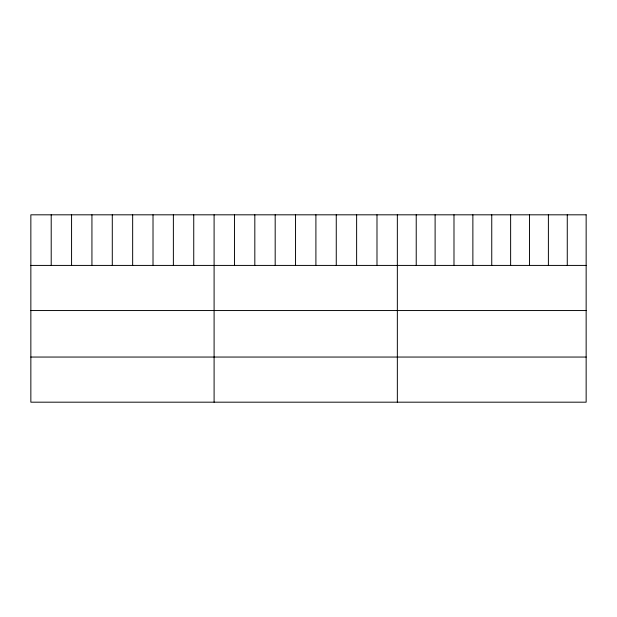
<?xml version="1.0" encoding="UTF-8"?>
<svg xmlns="http://www.w3.org/2000/svg" width="617" height="617" viewBox="0 0 617 617"><rect width="100%" height="100%" fill="white"/><g stroke="black" fill="none" stroke-linecap="round" stroke-linejoin="round"><path stroke-width="0.93" d="M30.85 265.418L586.15 265.418M30.85 310.552L586.15 310.552M30.85 357.05L586.15 357.05M567.27 214.816L567.27 265.418M548.39 214.816L548.39 265.418M529.509 214.816L529.509 265.418M510.629 214.816L510.629 265.418M491.749 214.816L491.749 265.418M472.869 214.816L472.869 265.418M453.989 214.816L453.989 265.418M435.108 214.816L435.108 265.418M416.228 214.816L416.228 265.418M397.348 214.816L397.348 402.184M376.987 214.816L376.987 265.418M356.626 214.816L356.626 265.418M336.265 214.816L336.265 265.418M315.904 214.816L315.904 265.418M295.543 214.816L295.543 265.418M275.182 214.816L275.182 265.418M254.821 214.816L254.821 265.418M234.46 214.816L234.46 265.418M214.099 214.816L214.099 402.184M193.738 214.816L193.738 265.418M173.377 214.816L173.377 265.418M153.016 214.816L153.016 265.418M132.655 214.816L132.655 265.418M112.294 214.816L112.294 265.418M91.933 214.816L91.933 265.418M71.572 214.816L71.572 265.418M51.211 214.816L51.211 265.418M586.15 214.816L30.85 214.816L30.85 402.184L586.15 402.184L586.15 214.816"/></g></svg>
